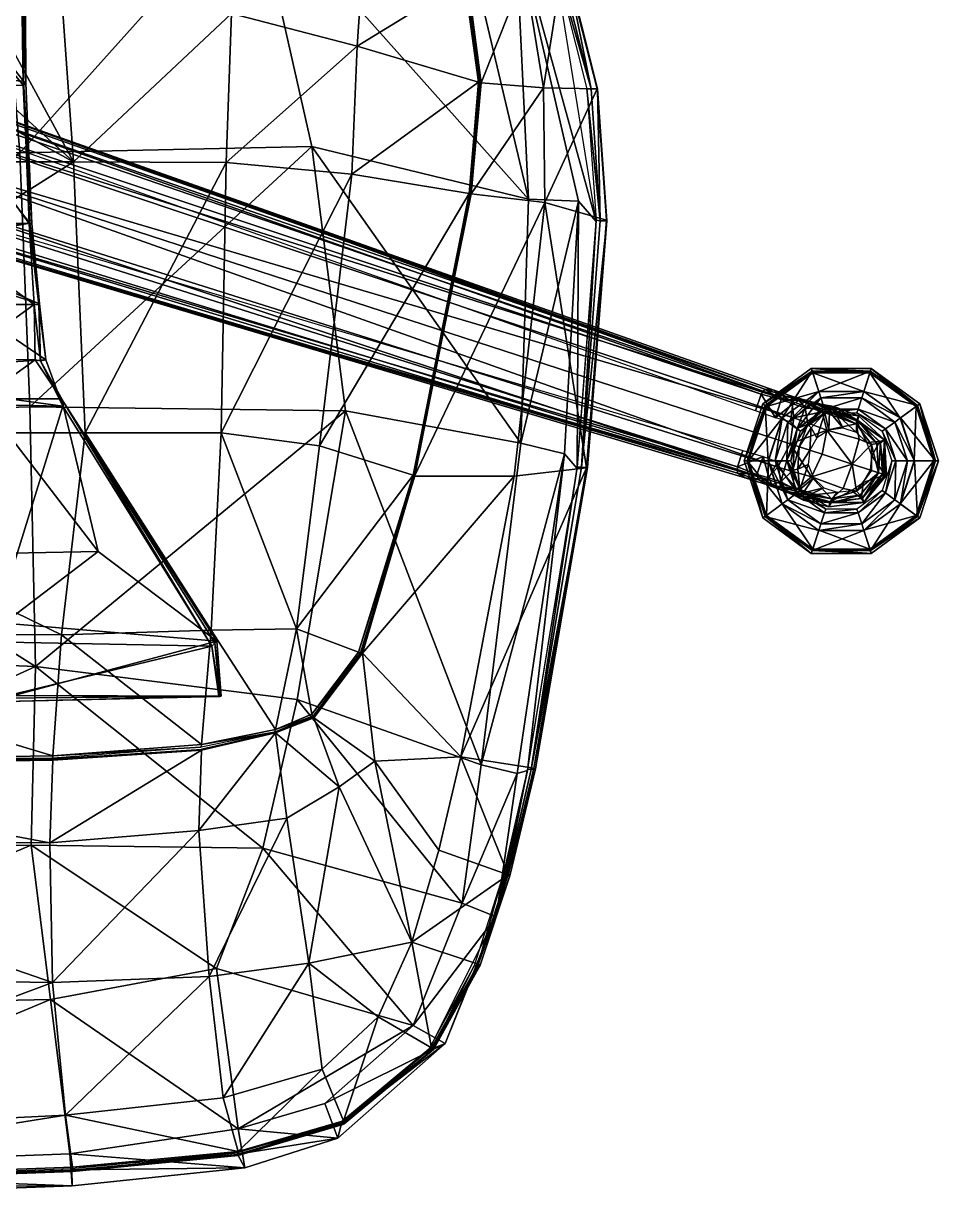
# Model space of a CAD drawing. Header units: inches. Extents: x -13.3 to 13.3, y -2.3 to 23.
# Drawn here: x 3.92 to 13.32, y 0 to 12.09 of the extents above; entities that cross this region are included whole.
import ezdxf

# ---------------------------------------------------------------- set-up
doc = ezdxf.new("R2010")
doc.units = ezdxf.units.IN
doc.header["$MEASUREMENT"] = 0
for name, color, linetype in [('AFUSE-3D-042', 42, 'Continuous'), ('AFUSE-3D-043', 43, 'Continuous'), ('AFUSE-3D-072', 72, 'Continuous'), ('AFUSE-3D-073', 73, 'Continuous'), ('AFUSE-3D-074', 74, 'Continuous')]:
    doc.layers.add(name, color=color, linetype=linetype)

msp = doc.modelspace()

# ---------------------------------------------------------------- meshes
at = {"layer": 'AFUSE-3D-042'}
mesh = msp.add_polyface(dxfattribs=at)
corners = [(13.316, 7.602, 0.102), (13.125, 8.189, 0.102), (12.626, 8.551, 0.102), (12.01, 8.551, 0.102), (11.511, 8.189, 0.102), (11.32, 7.602, 0.102), (11.511, 7.016, 0.102), (12.01, 6.653, 0.102), (12.626, 6.653, 0.102), (13.125, 7.016, 0.102), (13.316, 7.602, 0.152), (13.125, 8.189, 0.152), (12.626, 8.551, 0.152), (12.01, 8.551, 0.152), (11.511, 8.189, 0.152), (11.32, 7.602, 0.152), (11.511, 7.016, 0.152), (12.01, 6.653, 0.152), (12.626, 6.653, 0.152), (13.125, 7.016, 0.152), (13.069, 7.602, 0.289), (12.926, 8.044, 0.289), (12.55, 8.316, 0.289), (12.086, 8.316, 0.289), (11.711, 8.044, 0.289), (11.567, 7.602, 0.289), (11.711, 7.161, 0.289), (12.086, 6.888, 0.289), (12.55, 6.888, 0.289), (12.926, 7.161, 0.289), (13.286, 7.602, 0.203), (13.101, 8.171, 0.203), (12.617, 8.523, 0.203), (12.019, 8.523, 0.203), (11.535, 8.171, 0.203), (11.35, 7.602, 0.203), (11.535, 7.033, 0.203), (12.019, 6.682, 0.203), (12.617, 6.682, 0.203), (13.101, 7.033, 0.203), (12.997, 7.602, 0.392), (12.867, 8.001, 0.392), (12.528, 8.248, 0.392), (12.108, 8.248, 0.392), (11.769, 8.001, 0.392), (11.639, 7.602, 0.392), (11.769, 7.203, 0.392), (12.108, 6.957, 0.392), (12.528, 6.957, 0.392), (12.867, 7.203, 0.392), (12.878, 7.602, 2.638), (12.771, 7.931, 2.638), (12.491, 8.134, 2.638), (12.145, 8.134, 2.638), (11.865, 7.931, 2.638), (11.759, 7.602, 2.638), (11.865, 7.273, 2.638), (12.145, 7.07, 2.638), (12.491, 7.07, 2.638), (12.771, 7.273, 2.638), (12.837, 7.602, 2.693), (12.738, 7.907, 2.693), (12.479, 8.096, 2.693), (12.158, 8.096, 2.693), (11.898, 7.907, 2.693), (11.799, 7.602, 2.693), (11.898, 7.297, 2.693), (12.158, 7.108, 2.693), (12.479, 7.108, 2.693), (12.738, 7.297, 2.693), (13.27, 7.602, 0.048), (13.088, 8.162, 0.048), (12.612, 8.507, 0.048), (12.024, 8.507, 0.048), (11.548, 8.162, 0.048), (11.366, 7.602, 0.048), (11.548, 7.043, 0.048), (12.024, 6.697, 0.048), (12.612, 6.697, 0.048), (13.088, 7.043, 0.048), (13.067, 7.602, 0), (12.924, 8.042, 0), (12.55, 8.314, 0), (12.087, 8.314, 0), (11.712, 8.042, 0), (11.569, 7.602, 0), (11.712, 7.162, 0), (12.087, 6.89, 0), (12.55, 6.89, 0), (12.924, 7.162, 0)]
mesh.append_faces([[corners[k] for k in face] for face in [(0, 1, 11), (11, 10, 0), (1, 2, 12), (12, 11, 1), (2, 3, 13), (13, 12, 2), (3, 4, 14), (14, 13, 3), (4, 5, 15), (15, 14, 4), (5, 6, 16), (16, 15, 5), (6, 7, 17), (17, 16, 6), (7, 8, 18), (18, 17, 7), (8, 9, 19), (19, 18, 8), (9, 0, 10), (10, 19, 9), (11, 31, 30), (30, 10, 11), (12, 32, 31), (31, 11, 12), (13, 33, 32), (32, 12, 13), (14, 34, 33), (33, 13, 14), (15, 35, 34), (34, 14, 15), (16, 36, 35), (35, 15, 16), (17, 37, 36), (36, 16, 17), (18, 38, 37), (37, 17, 18), (19, 39, 38), (38, 18, 19), (10, 30, 39), (39, 19, 10), (21, 20, 30), (30, 31, 21), (22, 21, 31), (31, 32, 22), (23, 22, 32), (32, 33, 23), (24, 23, 33), (33, 34, 24), (25, 24, 34), (34, 35, 25), (26, 25, 35), (35, 36, 26), (27, 26, 36), (36, 37, 27), (28, 27, 37), (37, 38, 28), (29, 28, 38), (38, 39, 29), (20, 29, 39), (39, 30, 20), (20, 21, 41), (41, 40, 20), (21, 22, 42), (42, 41, 21), (22, 23, 43), (43, 42, 22), (23, 24, 44), (44, 43, 23), (24, 25, 45), (45, 44, 24), (25, 26, 46), (46, 45, 25), (26, 27, 47), (47, 46, 26), (27, 28, 48), (48, 47, 27), (28, 29, 49), (49, 48, 28), (29, 20, 40), (40, 49, 29), (40, 41, 51), (51, 50, 40), (41, 42, 52), (52, 51, 41), (42, 43, 53), (53, 52, 42), (43, 44, 54), (54, 53, 43), (44, 45, 55), (55, 54, 44), (45, 46, 56), (56, 55, 45), (46, 47, 57), (57, 56, 46), (47, 48, 58), (58, 57, 47), (48, 49, 59), (59, 58, 48), (49, 40, 50), (50, 59, 49), (50, 51, 61), (61, 60, 50), (51, 52, 62), (62, 61, 51), (52, 53, 63), (63, 62, 52), (53, 54, 64), (64, 63, 53), (54, 55, 65), (65, 64, 54), (55, 56, 66), (66, 65, 55), (56, 57, 67), (67, 66, 56), (57, 58, 68), (68, 67, 57), (58, 59, 69), (69, 68, 58), (59, 50, 60), (60, 69, 59), (1, 0, 70), (70, 71, 1), (2, 1, 71), (71, 72, 2), (3, 2, 72), (72, 73, 3), (4, 3, 73), (73, 74, 4), (5, 4, 74), (74, 75, 5), (6, 5, 75), (75, 76, 6), (7, 6, 76), (76, 77, 7), (8, 7, 77), (77, 78, 8), (9, 8, 78), (78, 79, 9), (0, 9, 79), (79, 70, 0), (71, 70, 80), (80, 81, 71), (72, 71, 81), (81, 82, 72), (73, 72, 82), (82, 83, 73), (74, 73, 83), (83, 84, 74), (75, 74, 84), (84, 85, 75), (76, 75, 85), (85, 86, 76), (77, 76, 86), (86, 87, 77), (78, 77, 87), (87, 88, 78), (79, 78, 88), (88, 89, 79), (70, 79, 89), (89, 80, 70)]], dxfattribs={"vtx2": -1})
at = {"layer": 'AFUSE-3D-043'}
mesh = msp.add_polyface(dxfattribs=at)
corners = [(0.827, 9.906, 5.486), (1.057, 10.153, 5.502), (1.103, 10.09, 5.534), (1.123, 10.063, 5.934), (0.919, 9.851, 5.918), (11.549, 7.413, 3.982), (2.103, 10.309, 7.313), (2.082, 10.175, 5.784), (2.281, 10.492, 7.661), (2.428, 10.819, 7.757), (11.666, 7.538, 4.219), (1.763, 10.237, 5.863), (1.735, 10.384, 7.476), (1.388, 10.191, 5.918), (1.35, 10.332, 7.584), (1.817, 10.642, 7.877), (1.251, 10.653, 8.073), (1.037, 10.181, 7.62), (0.847, 10.443, 8.106), (11.25, 7.475, 3.193), (2.071, 10.206, 5.411), (2.079, 10.266, 5.358), (11.251, 7.54, 3.138), (11.332, 7.429, 3.44), (1.741, 10.331, 5.431), (1.748, 10.271, 5.478), (1.363, 10.295, 5.486), (1.388, 10.223, 5.536), (2.13, 10.43, 5.366), (1.753, 10.524, 5.453), (1.327, 10.56, 5.516), (0.886, 10.389, 5.527), (2.526, 11.544, 5.784), (2.465, 11.423, 7.313), (11.809, 8.213, 3.982), (2.501, 11.17, 7.661), (11.831, 8.044, 4.219), (2.471, 11.472, 5.358), (2.5, 11.525, 5.411), (11.531, 8.339, 3.193), (2.416, 11.309, 5.366), (11.494, 8.286, 3.138)]
mesh.append_faces([[corners[k] for k in face] for face in [(0, 1, 2), (2, 3, 4), (5, 6, 7), (8, 6, 5), (9, 8, 10), (11, 7, 6), (6, 12, 11), (13, 11, 12), (12, 14, 13), (15, 12, 6), (6, 8, 15), (16, 14, 12), (3, 13, 14), (14, 17, 3), (18, 17, 14), (14, 16, 18), (19, 20, 21), (21, 22, 19), (19, 23, 7), (7, 20, 19), (24, 21, 20), (20, 25, 24), (26, 24, 25), (25, 27, 26), (2, 1, 26), (26, 27, 2), (13, 3, 2), (2, 27, 13), (11, 13, 27), (27, 25, 11), (7, 11, 25), (25, 20, 7), (22, 21, 28), (29, 28, 21), (21, 24, 29), (30, 29, 24), (24, 26, 30), (31, 30, 26), (26, 1, 31), (32, 33, 34), (34, 33, 35), (36, 35, 9), (37, 38, 39), (39, 38, 32), (40, 37, 41)]], dxfattribs={"vtx2": -1})
mesh = msp.add_polyface(dxfattribs=at)
corners = [(2.082, 10.175, 5.784), (11.332, 7.429, 3.44), (11.549, 7.413, 3.982), (11.56, 7.355, 3.319), (11.866, 7.317, 3.873), (11.666, 7.538, 4.219), (2.281, 10.492, 7.661), (11.794, 7.776, 4.297), (2.428, 10.819, 7.757), (11.449, 7.463, 3.04), (11.466, 7.408, 3.095), (11.25, 7.475, 3.193), (11.251, 7.54, 3.138), (11.605, 7.36, 3.005), (11.573, 7.429, 2.959), (11.698, 7.387, 2.854), (11.718, 7.318, 2.891), (11.835, 7.314, 2.671), (11.719, 7.296, 3.159), (11.825, 7.253, 2.989), (11.82, 7.507, 2.676), (11.759, 7.606, 2.851), (11.663, 7.592, 2.944), (11.515, 7.649, 3.05), (11.305, 7.71, 3.143), (2.13, 10.43, 5.366), (11.809, 8.213, 3.982), (11.624, 8.328, 3.44), (2.526, 11.544, 5.784), (11.852, 8.254, 3.319), (2.501, 11.17, 7.661), (11.831, 8.044, 4.219), (11.531, 8.339, 3.193), (11.494, 8.286, 3.138), (2.471, 11.472, 5.358), (11.699, 8.232, 3.04), (11.745, 8.266, 3.095), (11.885, 8.223, 3.005), (11.82, 8.187, 2.959), (11.796, 8.002, 2.944), (11.643, 8.043, 3.05), (11.437, 8.117, 3.143), (2.416, 11.309, 5.366)]
mesh.append_faces([[corners[k] for k in face] for face in [(0, 1, 2), (3, 4, 2), (2, 1, 3), (5, 2, 4), (2, 5, 6), (5, 7, 8), (9, 10, 11), (11, 12, 9), (13, 10, 9), (9, 14, 13), (15, 16, 13), (13, 14, 15), (16, 15, 17), (18, 13, 16), (16, 19, 18), (10, 3, 1), (1, 11, 10), (3, 10, 13), (13, 18, 3), (20, 17, 15), (15, 21, 20), (15, 14, 22), (22, 21, 15), (14, 9, 23), (23, 22, 14), (23, 9, 12), (12, 24, 23), (25, 24, 12), (26, 27, 28), (29, 27, 26), (30, 31, 26), (8, 7, 31), (32, 33, 34), (35, 33, 32), (32, 36, 35), (35, 36, 37), (36, 32, 27), (27, 29, 36), (28, 27, 32), (38, 39, 40), (40, 35, 38), (40, 41, 33), (33, 35, 40), (33, 41, 42)]], dxfattribs={"vtx2": -1})
mesh = msp.add_polyface(dxfattribs=at)
corners = [(11.719, 7.296, 3.159), (11.825, 7.253, 2.989), (12.213, 7.172, 3.254), (11.929, 7.2, 2.706), (12.218, 7.212, 3.716), (11.866, 7.317, 3.873), (11.56, 7.355, 3.319), (12.012, 7.44, 4.103), (11.666, 7.538, 4.219), (12.121, 7.67, 4.184), (11.794, 7.776, 4.297), (11.835, 7.314, 2.671), (11.856, 7.249, 2.689), (11.718, 7.318, 2.891), (11.892, 7.308, 2.63), (11.926, 7.273, 2.63), (11.979, 7.248, 2.629), (11.82, 7.507, 2.676), (11.872, 7.516, 2.63), (11.837, 7.762, 2.686), (11.886, 7.746, 2.63), (11.759, 7.606, 2.851), (11.826, 7.766, 2.785), (12.031, 7.427, 2.629), (12.137, 7.326, 2.631), (11.979, 7.564, 2.628), (11.993, 7.711, 2.628), (11.809, 8.213, 3.982), (12.122, 8.106, 3.873), (11.852, 8.254, 3.319), (11.831, 8.044, 4.219), (12.168, 7.919, 4.103), (11.885, 8.223, 3.005), (11.82, 8.187, 2.959), (11.699, 8.232, 3.04), (11.945, 8.147, 2.854), (12.001, 8.191, 2.891), (12.099, 8.126, 2.671), (12.016, 8.208, 3.159), (11.745, 8.266, 3.095), (11.973, 7.978, 2.676), (11.866, 7.934, 2.851), (12.01, 7.94, 2.63), (11.796, 8.002, 2.944)]
mesh.append_faces([[corners[k] for k in face] for face in [(0, 1, 2), (2, 1, 3), (4, 5, 6), (6, 0, 4), (5, 7, 8), (7, 9, 10), (10, 8, 7), (11, 12, 13), (12, 3, 1), (1, 13, 12), (12, 11, 14), (14, 15, 12), (3, 12, 15), (15, 16, 3), (17, 18, 14), (14, 11, 17), (17, 19, 20), (20, 18, 17), (19, 17, 21), (21, 22, 19), (15, 14, 23), (16, 15, 24), (14, 18, 25), (25, 23, 14), (18, 20, 26), (26, 25, 18), (27, 28, 29), (28, 27, 30), (31, 30, 10), (32, 33, 34), (35, 33, 32), (32, 36, 35), (37, 35, 36), (36, 32, 38), (29, 38, 32), (32, 39, 29), (40, 41, 35), (35, 37, 40), (40, 42, 20), (20, 19, 40), (35, 41, 43), (43, 33, 35), (19, 22, 41), (41, 40, 19), (26, 20, 42)]], dxfattribs={"vtx2": -1})
mesh = msp.add_polyface(dxfattribs=at)
corners = [(12.488, 8.018, 3.254), (12.126, 8.181, 2.989), (12.016, 8.208, 3.159), (12.469, 7.983, 3.716), (12.242, 8.162, 2.706), (12.494, 8.065, 2.737), (11.852, 8.254, 3.319), (12.122, 8.106, 3.873), (12.76, 7.819, 2.721), (12.721, 7.789, 3.272), (12.683, 7.782, 3.707), (12.168, 7.919, 4.103), (12.501, 7.826, 3.966), (11.831, 8.044, 4.219), (11.794, 7.776, 4.297), (12.121, 7.67, 4.184), (12.628, 7.769, 3.881), (12.001, 8.191, 2.891), (12.154, 8.166, 2.689), (12.099, 8.126, 2.671), (12.474, 8.015, 2.63), (12.254, 8.094, 2.629), (12.713, 7.8, 2.631), (12.196, 8.106, 2.63), (12.148, 8.097, 2.63), (11.973, 7.978, 2.676), (12.01, 7.94, 2.63), (12.43, 7.569, 4.061), (12.767, 7.46, 2.649), (12.581, 7.792, 2.633), (12.475, 7.893, 2.632), (12.632, 7.655, 2.634), (12.336, 7.939, 2.631), (12.19, 7.919, 2.629), (12.068, 7.838, 2.628), (11.993, 7.711, 2.628)]
mesh.append_faces([[corners[k] for k in face] for face in [(0, 1, 2), (2, 3, 0), (4, 1, 0), (0, 5, 4), (3, 2, 6), (6, 7, 3), (8, 5, 0), (0, 9, 8), (0, 3, 10), (10, 9, 0), (11, 12, 3), (3, 7, 11), (13, 11, 7), (14, 15, 11), (16, 10, 3), (3, 12, 16), (17, 18, 19), (2, 1, 17), (18, 17, 1), (1, 4, 18), (5, 20, 21), (21, 4, 5), (8, 22, 20), (20, 5, 8), (18, 23, 24), (24, 19, 18), (4, 21, 23), (23, 18, 4), (25, 19, 24), (24, 26, 25), (11, 15, 27), (27, 12, 11), (16, 12, 27), (28, 22, 8), (20, 29, 30), (30, 21, 20), (22, 31, 29), (29, 20, 22), (23, 32, 33), (33, 24, 23), (21, 30, 32), (32, 23, 21), (24, 33, 34), (34, 26, 24), (26, 34, 35)]], dxfattribs={"vtx2": -1})
mesh = msp.add_polyface(dxfattribs=at)
corners = [(12.213, 7.172, 3.254), (12.218, 7.212, 3.716), (11.719, 7.296, 3.159), (11.929, 7.2, 2.706), (12.19, 7.13, 2.737), (12.55, 7.174, 2.721), (12.536, 7.221, 3.272), (12.51, 7.249, 3.707), (12.74, 7.469, 3.251), (12.7, 7.481, 3.708), (12.012, 7.44, 4.103), (11.866, 7.317, 3.873), (12.337, 7.32, 3.966), (12.627, 7.505, 3.917), (12.473, 7.291, 3.881), (11.979, 7.248, 2.629), (12.203, 7.183, 2.63), (12.524, 7.216, 2.631), (12.783, 7.455, 2.729), (12.43, 7.569, 4.061), (12.121, 7.67, 4.184), (12.767, 7.46, 2.649), (12.276, 7.281, 2.632), (12.421, 7.3, 2.633), (12.543, 7.381, 2.634), (12.619, 7.508, 2.635), (12.031, 7.427, 2.629), (12.137, 7.326, 2.631), (11.926, 7.273, 2.63), (12.721, 7.789, 3.272), (12.683, 7.782, 3.707), (12.628, 7.769, 3.881), (12.76, 7.819, 2.721), (12.632, 7.655, 2.634), (12.713, 7.8, 2.631)]
mesh.append_faces([[corners[k] for k in face] for face in [(0, 1, 2), (3, 4, 0), (5, 6, 0), (0, 4, 5), (0, 6, 7), (7, 1, 0), (6, 8, 9), (9, 7, 6), (10, 11, 1), (1, 12, 10), (9, 13, 14), (14, 7, 9), (14, 12, 1), (1, 7, 14), (4, 3, 15), (15, 16, 4), (5, 4, 16), (16, 17, 5), (8, 6, 5), (5, 18, 8), (10, 12, 19), (19, 20, 10), (19, 12, 14), (14, 13, 19), (5, 17, 21), (21, 18, 5), (16, 15, 22), (22, 23, 16), (17, 16, 23), (23, 24, 17), (21, 17, 24), (24, 25, 21), (26, 27, 28), (27, 22, 15), (29, 30, 9), (9, 8, 29), (9, 30, 31), (31, 13, 9), (8, 18, 32), (32, 29, 8), (19, 13, 31), (32, 18, 21), (21, 25, 33), (33, 34, 21)]], dxfattribs={"vtx2": -1})
at = {"layer": 'AFUSE-3D-072'}
mesh = msp.add_polyface(dxfattribs=at)
corners = [(3.621, 13.809, 16.222), (0, 13.771, 16.05), (0, 10.906, 16.419), (3.878, 10.764, 16.631), (0, 16.18, 16.009), (3.309, 15.756, 16.129), (0, 16.928, 16.233), (3.054, 16.636, 16.311), (2.749, 17.341, 16.775), (9.027, 7.785, 17.832), (9.104, 10.289, 17.874), (6.88, 10.831, 17.204), (6.287, 13.452, 16.753), (8.443, 13.081, 17.423), (7.452, 14.534, 17.001), (5.746, 15.272, 16.53), (5.626, 16.713, 17.253), (5.163, 16.841, 17.159), (5.473, 16.135, 16.701), (6.475, 15.719, 16.854), (0, 8.04, 16.787), (3.982, 8.156, 16.932), (9.618, 10.268, 17.702), (8.97, 13.072, 17.308), (7.99, 14.62, 16.904), (6.085, 16.842, 17.289), (7.001, 15.85, 16.821), (5.376, 17.063, 17.886), (5.827, 17.136, 17.824), (4.624, 17.313, 19.609), (5.429, 17.07, 19.534), (6.407, 16.427, 22.09), (5.113, 16.935, 22.107), (7.052, 16.363, 24.943), (5.528, 16.997, 24.756), (6.899, 17.248, 28.013), (7.523, 16.431, 24.917), (6.928, 16.558, 22.057), (5.889, 17.09, 19.548), (7.313, 17.349, 27.977), (7.626, 16.824, 24.378), (6.962, 17.098, 21.926), (6.378, 17.17, 17.138), (7.315, 16.048, 16.497), (9.367, 12.744, 16.99), (8.42, 14.531, 16.488), (9.799, 10.061, 17.313)]
mesh.append_faces([[corners[k] for k in face] for face in [(0, 1, 2), (2, 3, 0), (4, 1, 0), (0, 5, 4), (6, 7, 8), (9, 10, 11), (12, 11, 10), (10, 13, 12), (14, 15, 12), (12, 13, 14), (16, 17, 18), (18, 19, 16), (3, 2, 20), (11, 3, 21), (3, 11, 12), (12, 0, 3), (15, 5, 0), (0, 12, 15), (18, 7, 5), (5, 15, 18), (22, 10, 9), (23, 13, 10), (10, 22, 23), (13, 23, 24), (24, 14, 13), (25, 16, 19), (19, 26, 25), (17, 16, 27), (16, 25, 28), (29, 30, 31), (31, 32, 29), (32, 31, 33), (33, 34, 32), (34, 33, 35), (35, 33, 36), (37, 36, 33), (33, 31, 37), (38, 37, 31), (31, 30, 38), (39, 36, 40), (41, 40, 36), (36, 37, 41), (42, 25, 26), (26, 43, 42), (44, 45, 24), (24, 23, 44), (46, 44, 23), (23, 22, 46), (15, 14, 19), (19, 18, 15), (17, 8, 7), (7, 18, 17), (14, 24, 26), (26, 19, 14), (24, 45, 43), (43, 26, 24), (4, 5, 7), (7, 6, 4)]], dxfattribs={"vtx2": -1})
mesh = msp.add_polyface(dxfattribs=at)
corners = [(3.997, 3.659, 17.179), (0, 3.647, 17.154), (0, 1.987, 16.89), (4.196, 2.073, 16.935), (0, 8.04, 16.787), (0, 5.651, 17.063), (4.039, 5.493, 17.172), (3.982, 8.156, 16.932), (6.123, 0.746, 16.775), (5.899, 2.393, 17.07), (4.394, 0.488, 16.691), (7.921, 1.805, 17.067), (7.011, 1.006, 16.861), (6.728, 5.154, 17.384), (6.374, 3.625, 17.251), (8.422, 3.061, 17.31), (8.619, 4.483, 17.518), (7.224, 8.115, 17.451), (9.027, 7.785, 17.832), (6.88, 10.831, 17.204), (3.878, 10.764, 16.631), (4.418, 0.16, 16.356), (0, 0.326, 16.627), (0, 0, 16.288), (6.189, 0.344, 16.502), (7.145, 0.649, 16.568), (8.25, 1.622, 16.799), (8.988, 4.393, 17.283), (8.771, 2.923, 17.055), (9.475, 7.676, 17.611), (9.618, 10.268, 17.702), (9.606, 7.525, 17.196), (9.799, 10.061, 17.313), (9.093, 4.425, 16.834), (8.754, 2.896, 16.538), (7.184, 0.804, 16.079), (8.081, 1.552, 16.259), (6.114, 0.486, 15.97), (4.415, 0.323, 15.893), (0, 0.135, 15.772)]
mesh.append_faces([[corners[k] for k in face] for face in [(0, 1, 2), (2, 3, 0), (4, 5, 6), (6, 7, 4), (8, 9, 3), (3, 10, 8), (11, 9, 8), (8, 12, 11), (13, 14, 15), (15, 16, 13), (17, 13, 16), (16, 18, 17), (19, 17, 18), (14, 13, 6), (6, 0, 14), (6, 13, 17), (17, 7, 6), (4, 7, 20), (7, 17, 19), (21, 10, 22), (22, 23, 21), (10, 21, 24), (24, 8, 10), (8, 24, 25), (25, 12, 8), (26, 11, 12), (12, 25, 26), (27, 16, 15), (15, 28, 27), (16, 27, 29), (29, 18, 16), (18, 29, 30), (31, 32, 30), (30, 29, 31), (33, 31, 29), (29, 27, 33), (33, 27, 28), (28, 34, 33), (35, 36, 26), (26, 25, 35), (37, 35, 25), (25, 24, 37), (38, 37, 24), (24, 21, 38), (39, 38, 21), (21, 23, 39), (11, 26, 28), (28, 15, 11), (26, 36, 34), (34, 28, 26), (22, 10, 3), (3, 2, 22), (9, 14, 0), (0, 3, 9), (11, 15, 14), (14, 9, 11), (1, 0, 6), (6, 5, 1)]], dxfattribs={"vtx2": -1})
at = {"layer": 'AFUSE-3D-073'}
mesh = msp.add_polyface(dxfattribs=at)
corners = [(4.431, 10.671, 14.836), (0, 10.671, 14.728), (0, 13.078, 14.497), (1.495, 13.341, 14.476), (2.626, 13.987, 14.448), (4.29, 12.645, 14.643), (2.872, 14.531, 14.442), (4.128, 14.677, 14.548), (6.052, 12.194, 14.976), (5.998, 10.667, 15.064), (7.345, 11.861, 15.487), (7.423, 13.017, 15.559), (5.912, 14.245, 14.885), (7.752, 14.455, 15.766), (8.446, 12.536, 16.079), (6.801, 16.191, 15.778), (5.669, 16.167, 15.132), (7.291, 10.544, 15.52), (8.591, 11.49, 16.156), (1.36, 13.733, 14.33), (2.414, 14.267, 14.333), (2.261, 14.484, 14.102), (1.27, 13.994, 14.103), (2.609, 14.579, 14.345), (2.404, 14.672, 14.105), (2.374, 15.078, 14.335), (2.519, 15.229, 14.425), (2.305, 15.043, 14.101), (7.766, 14.455, 15.806), (8.457, 12.524, 16.118), (8.495, 10.347, 16.121), (8.603, 11.483, 16.196), (0, 13.478, 14.359), (0, 13.457, 14.366), (0, 13.79, 14.104)]
mesh.append_faces([[corners[k] for k in face] for face in [(32, 3, 2)]], dxfattribs={"vtx0": -1, "vtx2": -1})
mesh.append_faces([[corners[k] for k in face] for face in [(33, 32, 2)]], dxfattribs={"vtx1": -1})
mesh.append_faces([[corners[k] for k in face] for face in [(0, 1, 2), (2, 3, 0), (0, 3, 4), (4, 5, 0), (4, 6, 7), (7, 5, 4), (0, 5, 8), (8, 9, 0), (9, 8, 10), (11, 12, 13), (13, 14, 11), (12, 8, 5), (5, 7, 12), (15, 13, 12), (16, 12, 7), (17, 10, 18), (11, 10, 8), (8, 12, 11), (10, 11, 14), (14, 18, 10), (3, 19, 20), (20, 4, 3), (21, 20, 19), (19, 22, 21), (4, 20, 23), (23, 6, 4), (24, 23, 20), (20, 21, 24), (6, 23, 25), (25, 26, 6), (27, 25, 23), (23, 24, 27), (14, 13, 28), (28, 29, 14), (30, 18, 31), (18, 14, 29), (29, 31, 18), (32, 19, 3), (19, 32, 34), (34, 22, 19)]], dxfattribs={"vtx2": -1})
mesh = msp.add_polyface(dxfattribs=at)
corners = [(8.41, 4.564, 16.363), (8.958, 7.447, 16.55), (9.701, 7.532, 17.055), (9.273, 10.255, 16.667), (9.906, 10.073, 17.18), (9.257, 11.432, 16.681), (9.809, 11.423, 17.103), (9.066, 12.611, 16.548), (9.468, 12.764, 16.854), (8.219, 14.516, 16.103), (8.521, 14.581, 16.356), (8.483, 12.524, 16.104), (7.795, 14.458, 15.785), (8.617, 11.482, 16.192), (8.516, 10.344, 16.154), (7.933, 7.446, 15.992), (7.4, 5.627, 15.923), (9.648, 7.539, 17.188), (9.709, 7.536, 17.097), (9.91, 10.066, 17.222), (9.841, 10.067, 17.308), (9.815, 11.422, 17.145), (9.748, 11.421, 17.232), (9.473, 12.772, 16.895), (9.408, 12.767, 16.984), (8.526, 14.579, 16.399), (9.16, 4.447, 16.678), (9.133, 4.435, 16.818), (9.606, 7.537, 17.196), (9.799, 10.074, 17.313), (9.705, 11.422, 17.238), (9.367, 12.757, 16.99), (8.42, 14.543, 16.488), (8.461, 14.555, 16.484), (8.469, 12.522, 16.106), (7.782, 14.454, 15.787), (8.603, 11.483, 16.194), (8.502, 10.346, 16.156), (7.919, 7.447, 15.995), (7.392, 5.636, 15.931)]
mesh.append_faces([[corners[k] for k in face] for face in [(0, 1, 2), (2, 1, 3), (3, 4, 2), (3, 5, 6), (6, 4, 3), (5, 7, 8), (8, 6, 5), (7, 9, 10), (10, 8, 7), (11, 12, 9), (9, 7, 11), (13, 11, 7), (7, 5, 13), (14, 13, 5), (5, 3, 14), (15, 14, 3), (3, 1, 15), (16, 15, 1), (17, 18, 19), (19, 20, 17), (20, 19, 21), (21, 22, 20), (22, 21, 23), (23, 24, 22), (24, 23, 25), (26, 2, 18), (2, 4, 19), (19, 18, 2), (4, 6, 21), (21, 19, 4), (6, 8, 23), (23, 21, 6), (25, 23, 8), (27, 17, 28), (29, 28, 17), (17, 20, 29), (30, 29, 20), (20, 22, 30), (31, 30, 22), (22, 24, 31), (32, 31, 24), (24, 33, 32), (12, 11, 34), (34, 35, 12), (11, 13, 36), (36, 34, 11), (13, 14, 37), (37, 36, 13), (14, 15, 38), (38, 37, 14), (39, 38, 15)]], dxfattribs={"vtx2": -1})
mesh = msp.add_polyface(dxfattribs=at)
corners = [(4.306, 5.815, 15.465), (0, 5.841, 15.438), (0.027, 7.892, 15.102), (4.549, 7.892, 15.173), (0, 10.671, 14.728), (4.431, 10.671, 14.836), (5.845, 5.866, 15.55), (5.747, 4.69, 15.693), (4.217, 4.575, 15.64), (5.998, 10.667, 15.064), (5.948, 7.892, 15.317), (6.72, 5.879, 15.701), (6.507, 4.844, 15.771), (0, 4.512, 15.612), (6.956, 7.758, 15.597), (7.92, 7.456, 15.971), (7.357, 5.637, 15.905), (6.878, 5.003, 15.833), (7.291, 10.544, 15.52), (8.495, 10.347, 16.121), (7.345, 11.861, 15.487), (8.591, 11.49, 16.156), (5.742, 4.664, 15.726), (4.214, 4.55, 15.673), (6.496, 4.818, 15.802), (0, 4.487, 15.646), (7.936, 7.449, 16.01), (7.376, 5.629, 15.942), (6.889, 4.981, 15.87), (8.509, 10.344, 16.161), (8.603, 11.483, 16.196)]
mesh.append_faces([[corners[k] for k in face] for face in [(0, 1, 2), (2, 3, 0), (2, 4, 5), (5, 3, 2), (0, 6, 7), (7, 8, 0), (9, 10, 3), (3, 5, 9), (6, 11, 12), (12, 7, 6), (8, 13, 1), (1, 0, 8), (3, 10, 6), (6, 0, 3), (10, 14, 11), (11, 6, 10), (11, 14, 15), (15, 16, 11), (11, 16, 17), (17, 12, 11), (18, 14, 10), (10, 9, 18), (14, 18, 19), (19, 15, 14), (20, 18, 9), (21, 19, 18), (8, 7, 22), (22, 23, 8), (7, 12, 24), (24, 22, 7), (13, 8, 23), (23, 25, 13), (16, 15, 26), (26, 27, 16), (17, 16, 27), (27, 28, 17), (12, 17, 28), (28, 24, 12), (15, 19, 29), (29, 26, 15), (30, 29, 19)]], dxfattribs={"vtx2": -1})
mesh = msp.add_polyface(dxfattribs=at)
corners = [(7.203, 0.827, 15.911), (6.984, 1.359, 15.916), (7.561, 1.894, 16.038), (8.109, 1.577, 16.091), (7.907, 2.661, 16.142), (8.588, 2.436, 16.293), (8.896, 3.353, 16.485), (8.184, 3.606, 16.264), (8.41, 4.564, 16.363), (9.16, 4.447, 16.678), (9.701, 7.532, 17.055), (8.958, 7.447, 16.55), (7.4, 5.627, 15.923), (7.526, 4.519, 16.029), (6.848, 2.447, 15.954), (7.16, 4.257, 15.956), (6.901, 4.966, 15.843), (6.504, 4.81, 15.777), (6.622, 3.935, 15.871), (7.199, 0.791, 16.049), (7.211, 0.797, 15.94), (8.13, 1.56, 16.123), (8.111, 1.552, 16.232), (8.608, 2.424, 16.328), (8.581, 2.412, 16.434), (8.879, 3.335, 16.626), (8.913, 3.341, 16.522), (9.176, 4.441, 16.717), (9.133, 4.435, 16.818), (9.709, 7.536, 17.097), (9.648, 7.539, 17.188), (8.081, 1.564, 16.259), (7.184, 0.817, 16.079), (8.545, 2.418, 16.457), (9.093, 4.438, 16.834), (8.842, 3.343, 16.646), (9.606, 7.537, 17.196), (7.933, 7.446, 15.992), (7.392, 5.636, 15.931), (6.896, 4.976, 15.851)]
mesh.append_faces([[corners[k] for k in face] for face in [(0, 1, 2), (2, 3, 0), (3, 2, 4), (4, 5, 3), (6, 7, 8), (8, 9, 6), (10, 9, 8), (11, 8, 12), (13, 12, 8), (8, 7, 13), (14, 4, 2), (2, 1, 14), (4, 15, 13), (13, 7, 4), (6, 5, 4), (4, 7, 6), (16, 12, 13), (13, 15, 16), (17, 16, 15), (14, 18, 15), (15, 4, 14), (19, 20, 21), (21, 22, 19), (22, 21, 23), (23, 24, 22), (25, 26, 27), (27, 28, 25), (28, 27, 29), (29, 30, 28), (24, 23, 26), (26, 25, 24), (0, 3, 21), (21, 20, 0), (3, 5, 23), (23, 21, 3), (6, 9, 27), (27, 26, 6), (29, 27, 9), (5, 6, 26), (26, 23, 5), (31, 32, 19), (19, 22, 31), (33, 31, 22), (22, 24, 33), (34, 35, 25), (25, 28, 34), (36, 34, 28), (35, 33, 24), (24, 25, 35), (37, 12, 38), (12, 16, 39), (39, 38, 12)]], dxfattribs={"vtx2": -1})
mesh = msp.add_polyface(dxfattribs=at)
corners = [(0, 0.674, 15.683), (0, 2.31, 15.759), (4.215, 2.247, 15.829), (4.348, 0.887, 15.777), (0, 3.703, 15.688), (4.189, 3.683, 15.74), (0, 4.469, 15.617), (4.218, 4.531, 15.647), (5.968, 1.063, 15.832), (6.122, 0.511, 15.8), (4.419, 0.353, 15.724), (6.984, 1.359, 15.916), (7.203, 0.827, 15.911), (5.824, 2.309, 15.876), (5.719, 3.809, 15.777), (5.745, 4.631, 15.693), (6.848, 2.447, 15.954), (6.622, 3.935, 15.871), (6.504, 4.81, 15.777), (7.16, 4.257, 15.956), (0, 0.158, 15.662), (4.422, 0.32, 15.751), (4.419, 0.309, 15.861), (0, 0.148, 15.772), (6.129, 0.48, 15.828), (6.123, 0.472, 15.938), (7.211, 0.797, 15.94), (7.199, 0.791, 16.049), (4.415, 0.336, 15.893), (0, 0.174, 15.804), (6.114, 0.499, 15.97), (7.184, 0.817, 16.079), (0, 4.48, 15.626), (4.218, 4.542, 15.656), (5.744, 4.642, 15.702), (6.501, 4.82, 15.786), (6.901, 4.966, 15.843), (6.896, 4.976, 15.851), (0, 0.191, 15.635)]
mesh.append_faces([[corners[k] for k in face] for face in [(0, 1, 2), (2, 3, 0), (4, 5, 2), (2, 1, 4), (5, 4, 6), (6, 7, 5), (3, 8, 9), (9, 10, 3), (9, 8, 11), (11, 12, 9), (3, 2, 13), (13, 8, 3), (14, 13, 2), (2, 5, 14), (15, 14, 5), (5, 7, 15), (8, 13, 16), (16, 11, 8), (17, 16, 13), (13, 14, 17), (18, 17, 14), (14, 15, 18), (19, 17, 18), (20, 21, 22), (22, 23, 20), (22, 21, 24), (24, 25, 22), (25, 24, 26), (26, 27, 25), (10, 9, 24), (24, 21, 10), (9, 12, 26), (26, 24, 9), (22, 28, 29), (29, 23, 22), (30, 28, 22), (22, 25, 30), (31, 30, 25), (25, 27, 31), (7, 6, 32), (32, 33, 7), (15, 7, 33), (33, 34, 15), (18, 15, 34), (34, 35, 18), (36, 18, 35), (35, 37, 36), (38, 0, 3), (3, 10, 38), (21, 20, 38), (38, 10, 21)]], dxfattribs={"vtx2": -1})
at = {"layer": 'AFUSE-3D-074'}
mesh = msp.add_polyface(dxfattribs=at)
corners = [(3.894, 12.906, 10.77), (2.779, 12.863, 10.761), (2.675, 13.152, 10.757), (2.897, 11.414, 10.873), (3.912, 11.458, 10.871), (3.983, 10.041, 11.154), (1.822, 10.106, 11.616), (2.866, 10.055, 11.436), (2.866, 11.566, 11.179), (1.729, 11.611, 11.398), (1.655, 12.796, 11.227), (1.058, 12.775, 11.256), (1.127, 11.599, 11.423), (0.561, 13.255, 11.197), (2.866, 12.859, 11.043), (3.917, 11.502, 11.009), (3.934, 12.919, 10.881), (3.976, 10.038, 11.289), (4.003, 10.04, 11.22), (3.94, 11.48, 10.938), (1.216, 10.099, 11.636), (3.935, 12.913, 10.824), (0.867, 13.335, 10.735), (2.263, 13.229, 10.734), (1.085, 12.205, 10.782), (2.72, 12.849, 10.733), (2.836, 11.415, 10.843), (2.697, 9.986, 11.098), (1.113, 10.816, 10.941), (1.124, 11.459, 10.848), (0.982, 12.168, 10.777), (2.628, 13.104, 10.732), (2.636, 13.112, 10.742), (2.73, 12.853, 10.743), (2.846, 11.414, 10.853), (2.706, 9.982, 11.109)]
mesh.append_faces([[corners[k] for k in face] for face in [(0, 1, 2), (3, 4, 5), (4, 3, 1), (1, 0, 4), (6, 7, 8), (8, 9, 6), (10, 11, 12), (12, 9, 10), (13, 11, 10), (14, 8, 15), (15, 16, 14), (8, 7, 17), (17, 15, 8), (15, 17, 18), (18, 19, 15), (9, 12, 20), (20, 6, 9), (10, 9, 8), (8, 14, 10), (19, 4, 0), (0, 21, 19), (4, 19, 18), (15, 19, 21), (21, 16, 15), (22, 23, 24), (25, 24, 23), (26, 27, 28), (28, 29, 26), (26, 29, 24), (24, 25, 26), (30, 24, 29), (31, 32, 33), (33, 25, 31), (26, 34, 35), (25, 33, 34), (34, 26, 25)]], dxfattribs={"vtx2": -1})
mesh = msp.add_polyface(dxfattribs=at)
corners = [(1.846, 8.503, 11.728), (4.148, 8.638, 11.644), (4.321, 8.164, 12.1), (2.075, 8.207, 12.05), (3.568, 5.746, 15.416), (2.62, 9.675, 11.197), (2.684, 9.814, 11.165), (4.08, 9.213, 11.404), (3.983, 10.041, 11.154), (2.755, 9.969, 11.13), (2.897, 11.414, 10.873), (2.012, 8.656, 11.905), (3.249, 8.647, 11.83), (3.023, 9.209, 11.626), (2.191, 8.241, 12.167), (3.477, 8.241, 12.167), (4.026, 9.207, 11.521), (4.036, 8.64, 11.782), (4.092, 8.631, 11.716), (4.075, 9.205, 11.463), (5.882, 5.736, 15.572), (4.331, 8.202, 12.133), (4.306, 8.241, 12.167), (3.249, 6.646, 14.564), (3.976, 10.038, 11.289), (2.866, 10.055, 11.436), (4.683, 6.672, 14.418), (4.003, 10.04, 11.22), (5.85, 5.699, 15.498), (3.912, 11.458, 10.871), (2.697, 9.986, 11.098), (2.706, 9.982, 11.109), (2.581, 9.71, 11.173), (2.836, 11.415, 10.843)]
mesh.append_faces([[corners[k] for k in face] for face in [(0, 1, 2), (2, 3, 0), (4, 3, 2), (5, 6, 7), (7, 1, 5), (8, 9, 10), (11, 12, 13), (14, 15, 12), (5, 1, 0), (8, 7, 6), (6, 9, 8), (16, 17, 18), (18, 19, 16), (20, 21, 22), (15, 14, 23), (16, 24, 25), (25, 13, 16), (16, 13, 12), (12, 17, 16), (17, 12, 15), (15, 22, 17), (22, 15, 26), (2, 1, 18), (18, 21, 2), (24, 16, 19), (19, 27, 24), (19, 18, 1), (1, 7, 19), (28, 2, 21), (27, 8, 29), (21, 18, 17), (17, 22, 21), (27, 19, 7), (7, 8, 27), (30, 31, 32), (31, 30, 33)]], dxfattribs={"vtx2": -1})
mesh = msp.add_polyface(dxfattribs=at)
corners = [(4.321, 8.164, 12.1), (5.85, 5.699, 15.498), (3.568, 5.746, 15.416), (2.075, 8.207, 12.05), (2.705, 5.802, 15.407), (5.922, 5.186, 15.585), (3.642, 5.168, 15.516), (2.878, 5.179, 15.513), (2.702, 6.581, 14.584), (2.788, 5.751, 15.633), (3.72, 5.936, 15.63), (3.249, 6.646, 14.564), (5.904, 5.752, 15.663), (4.683, 6.672, 14.418), (4.306, 8.241, 12.167), (5.882, 5.736, 15.572), (3.818, 5.193, 15.726), (5.946, 5.186, 15.716), (2.906, 5.187, 15.723), (2.713, 5.794, 15.505), (2.89, 5.18, 15.619), (2.191, 8.241, 12.167), (3.477, 8.241, 12.167), (3.736, 5.133, 15.628), (5.933, 5.185, 15.651), (4.331, 8.202, 12.133)]
mesh.append_faces([[corners[k] for k in face] for face in [(0, 1, 2), (3, 2, 4), (1, 5, 6), (6, 2, 1), (2, 6, 7), (7, 4, 2), (8, 9, 10), (10, 11, 8), (10, 12, 13), (13, 11, 10), (14, 12, 15), (16, 17, 12), (12, 10, 16), (18, 16, 10), (10, 9, 18), (9, 19, 20), (20, 18, 9), (8, 11, 21), (11, 13, 22), (13, 12, 14), (18, 20, 23), (23, 16, 18), (16, 23, 24), (24, 17, 16), (24, 5, 1), (1, 15, 24), (25, 15, 1), (7, 20, 19), (19, 4, 7), (6, 23, 20), (20, 7, 6), (5, 24, 23), (23, 6, 5), (17, 24, 15), (15, 12, 17)]], dxfattribs={"vtx2": -1})

doc.saveas('drawing.dxf')
